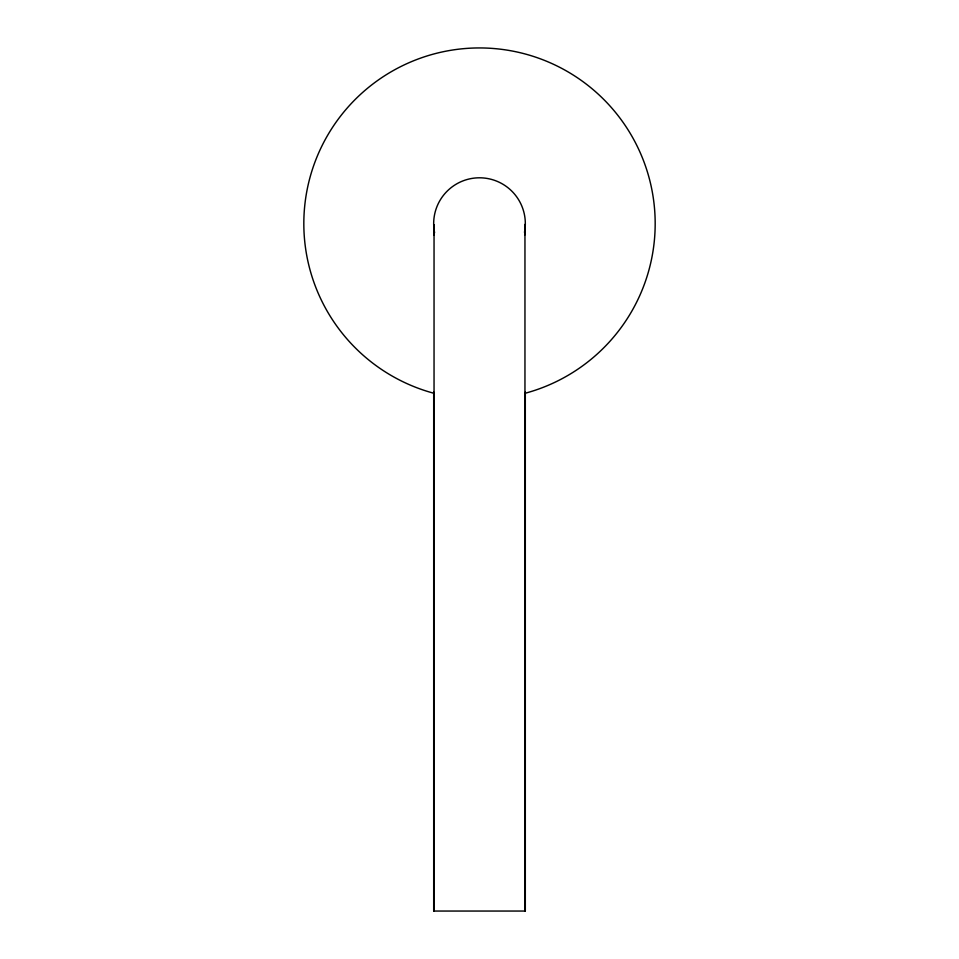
<?xml version="1.0" encoding="UTF-8"?>
<svg xmlns="http://www.w3.org/2000/svg" width="959" height="959" viewBox="0 0 959 959"><rect width="100%" height="100%" fill="white"/><g stroke="black" fill="none" stroke-linecap="round" stroke-linejoin="round"><path stroke-width="1.44" d="M524.921 224.394L524.957 234.847M434.043 224.682L434.079 235.135L434.079 231.167M525.316 392.147L525.316 911.05L433.684 911.05L433.684 392.027M524.957 230.855L524.957 911.05M434.043 232.893L434.043 911.05M434.031 393.31A175.677 175.677 0 0 1 335.59 122.86A175.677 175.677 0 0 1 623.41 122.86A175.677 175.677 0 0 1 524.969 393.31M434.583 232.713A45.828 45.828 0 0 1 479.332 177.799A45.828 45.828 0 0 1 524.477 232.39"/></g></svg>
